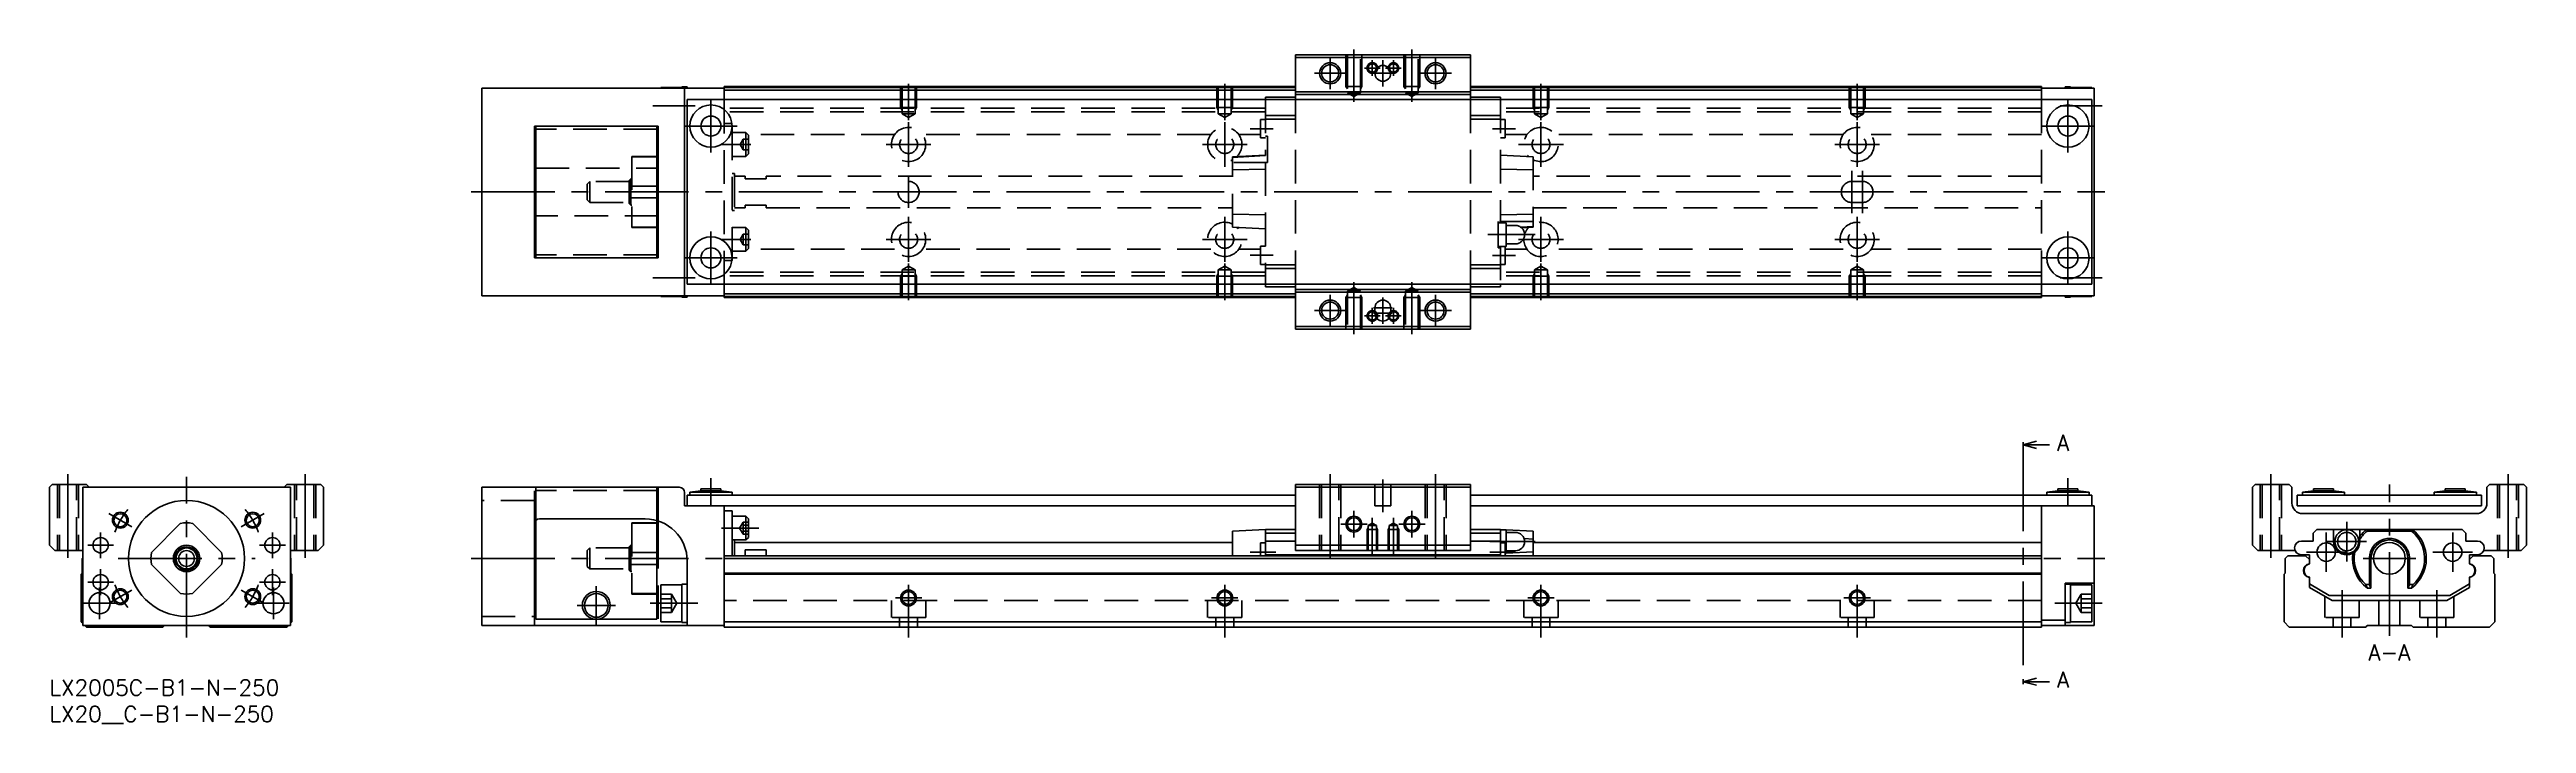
# Model space of a CAD drawing. Extents: x 0 to 470, y -8 to 120.
import ezdxf

# ---------------------------------------------------------------- set-up
doc = ezdxf.new("R2010")
doc.units = 0
doc.header["$LTSCALE"] = 0.5
doc.linetypes.add('CENTER', pattern=[50.8, 31.75, -6.35, 6.35, -6.35])
doc.linetypes.add('DASHED', pattern=[19.05, 12.7, -6.35])
doc.layers.get('0').update_dxf_attribs({"linetype": 'CONTINUOUS'})
for name, color, linetype in [('MSM_CENTER', 1, 'CENTER'), ('MSM_CONTINUOUS', 7, 'CONTINUOUS'), ('MSM_DASHED', 4, 'DASHED'), ('MSM_NARROW', 5, 'CONTINUOUS'), ('MSM_PART_NUMBER', 7, 'CONTINUOUS')]:
    doc.layers.add(name, color=color, linetype=linetype)
doc.styles.get("Standard").update_dxf_attribs({"font": 'txt.shx', "height": 1, "bigfont": 'bigfont.shx'})

# ---------------------------------------------------------------- blocks, each defined once
blk = doc.blocks.new('*U2')
at = {"layer": 'MSM_PART_NUMBER'}
blk.add_text('LX2005C-B1-N-250', height=3, dxfattribs=at).set_placement((0, -3))
blk = doc.blocks.new('*U3')
at = {"layer": 'MSM_PART_NUMBER'}
blk.add_text('LX20__C-B1-N-250', height=3, dxfattribs=at).set_placement((0, -8))

msp = doc.modelspace()

# ---------------------------------------------------------------- linework, layer by layer
for p, q in [((230.7, 110.5), (230.7, 110)), ((275.3, 110.5), (275.3, 110)), ((230.7, 75), (230.7, 74.5)), ((275.3, 75), (275.3, 74.5))]:
    msp.add_line(p, q)
at = {"layer": 'MSM_CENTER'}
for p, q in [((243, 118), (243, 112)), ((247.5, 119.5), (247.5, 109.59)), ((251, 117.5), (251, 114.5)), ((253, 112.5), (253, 117.5)), ((255, 117.5), (255, 114.5)), ((258.5, 119.5), (258.5, 109.59)), ((263, 118), (263, 112)), ((163, 113), (163, 106.09)), ((223, 113), (223, 106.09)), ((240, 115), (246, 115)), ((249.5, 116), (252.5, 116)), ((251, 115), (255, 115)), ((256.5, 116), (253.5, 116)), ((260, 115), (266, 115)), ((283, 113), (283, 106.09)), ((343, 113), (343, 106.09)), ((114.5, 108.8), (122.5, 108.8)), ((125.5, 100), (125.5, 110)), ((381.5, 108.8), (389.5, 108.8)), ((383, 100), (383, 110)), ((120.5, 105), (130.5, 105)), ((163, 97.25), (163, 105.75)), ((223, 97.25), (223, 105.75)), ((227.8, 104.5), (232.2, 104.5)), ((273.8, 104.5), (278.2, 104.5)), ((283, 97.25), (283, 105.75)), ((343, 97.25), (343, 105.75)), ((378, 105), (388, 105)), ((127.5, 101.5), (133.1, 101.5)), ((158.75, 101.5), (167.25, 101.5)), ((218.75, 101.5), (227.25, 101.5)), ((278.75, 101.5), (287.25, 101.5)), ((338.75, 101.5), (347.25, 101.5)), ((163, 89.5), (163, 95.5)), ((342, 96.5), (342, 88.5)), ((344, 96.5), (344, 88.5)), ((80, 92.5), (390, 92.5)), ((125.5, 75), (125.5, 85)), ((163, 79.25), (163, 87.75)), ((223, 79.25), (223, 87.75)), ((283, 79.25), (283, 87.75)), ((343, 79.25), (343, 87.75)), ((383, 75), (383, 85)), ((120.5, 80), (130.5, 80)), ((127.5, 83.5), (133.1, 83.5)), ((158.75, 83.5), (167.25, 83.5)), ((218.75, 83.5), (227.25, 83.5)), ((227.8, 80.5), (232.2, 80.5)), ((281.9, 84.4), (272.9, 84.4)), ((273.8, 80.45), (278.2, 80.45)), ((278.75, 83.5), (287.25, 83.5)), ((338.75, 83.5), (347.25, 83.5)), ((378, 80), (388, 80)), ((114.5, 76.2), (122.5, 76.2)), ((163, 72), (163, 78.91)), ((223, 72), (223, 78.91)), ((247.5, 65.5), (247.5, 75.41)), ((258.5, 65.5), (258.5, 75.41)), ((283, 72), (283, 78.91)), ((343, 72), (343, 78.91)), ((381.5, 76.2), (389.5, 76.2)), ((243, 67), (243, 73)), ((251, 67.5), (251, 70.5)), ((251.25, 70.5), (254.75, 70.5)), ((253, 72.5), (253, 67.5)), ((255, 67.5), (255, 70.5)), ((263, 67), (263, 73)), ((240, 70), (246, 70)), ((249.5, 69), (252.5, 69)), ((251.25, 69.5), (254.75, 69.5)), ((256.5, 69), (253.5, 69)), ((260, 70), (266, 70)), ((374.5, 44.04), (374.5, 0.13)), ((3.5, 39), (3.5, 22.5)), ((26, 8), (26, 38.5)), ((48.5, 39), (48.5, 22.5)), ((125.5, 33), (125.5, 38.2)), ((243, 39), (243, 22.5)), ((253, 38), (253, 31.8)), ((263, 39), (263, 22.5)), ((383, 33), (383, 38.2)), ((421.5, 39), (421.5, 22.5)), ((466.5, 39), (466.5, 22.5)), ((444, 8.3), (444, 37)), ((11.28, 31.5), (15.61, 29)), ((40.72, 31.5), (36.39, 29)), ((127.5, 28.75), (134.6, 28.75)), ((245, 29.5), (250, 29.5)), ((247.5, 27), (247.5, 32)), ((251, 30.7), (251, 23.5)), ((255, 30.7), (255, 23.5)), ((256, 29.5), (261, 29.5)), ((258.5, 27), (258.5, 32)), ((435.9, 22.45), (435.9, 29.95)), ((7.25, 25.5), (12.15, 25.5)), ((9.7, 23.05), (9.7, 27.95)), ((39.85, 25.5), (44.75, 25.5)), ((42.3, 23.05), (42.3, 27.95)), ((227.8, 24.2), (232.7, 24.2)), ((281.9, 26.2), (273.3, 26.2)), ((273.3, 24.2), (278.2, 24.2)), ((428.25, 24.2), (435.75, 24.2)), ((432, 20.45), (432, 27.95)), ((432.15, 26.2), (439.65, 26.2)), ((452.25, 24.2), (459.75, 24.2)), ((456, 20.45), (456, 27.95)), ((9.7, 16.05), (9.7, 20.95)), ((13, 23), (39, 23)), ((42.3, 16.05), (42.3, 20.95)), ((80, 23), (390, 23)), ((439, 23), (449, 23)), ((6.5, 14.5), (12.5, 14.5)), ((7.25, 18.5), (12.15, 18.5)), ((9.5, 11.5), (9.5, 17.5)), ((15.61, 17), (11.28, 14.5)), ((36.39, 17), (40.72, 14.5)), ((39.5, 14.5), (45.5, 14.5)), ((39.85, 18.5), (44.75, 18.5)), ((42.5, 11.5), (42.5, 17.5)), ((100.1, 14.1), (107.4, 14.1)), ((103.75, 10.45), (103.75, 17.75)), ((114, 14.5), (123, 14.5)), ((160.5, 15.5), (165.5, 15.5)), ((163, 8), (163, 18)), ((220.5, 15.5), (225.5, 15.5)), ((223, 8), (223, 18)), ((280.5, 15.5), (285.5, 15.5)), ((283, 8), (283, 18)), ((340.5, 15.5), (345.5, 15.5)), ((343, 8), (343, 18)), ((389.5, 14.5), (380.5, 14.5)), ((435, 8), (435, 17)), ((453, 8), (453, 17))]:
    msp.add_line(p, q, dxfattribs=at)
for start, end in [(140.1188, 159.8812), (20.1188, 39.8812), (200.1188, 219.8812), (320.1188, 339.8812)]:
    msp.add_arc((26, 23), 14.5, start, end, dxfattribs=at)
at = {"layer": 'MSM_CONTINUOUS'}
for p, q in [((236.4, 118.5), (269.6, 118.5)), ((236.4, 110), (236.4, 118.5)), ((236.4, 118), (269.6, 118)), ((269.6, 110), (269.6, 118.5)), ((128, 112.2), (82, 112.2)), ((82, 72.8), (82, 112.2)), ((116, 112.3), (116, 112.2)), ((120, 112.3), (116, 112.3)), ((120, 112.45), (120, 112.2)), ((121, 112.45), (120, 112.45)), ((120.5, 72.8), (120.5, 112.2)), ((121, 112.45), (121, 112.2)), ((121, 75), (121, 110)), ((387.5, 110), (121, 110)), ((128, 110), (128, 112.5)), ((236.4, 112.5), (128, 112.5)), ((236.4, 112.3), (128, 112.3)), ((236.4, 111.8), (128, 111.8)), ((236.4, 110.5), (230.7, 110.5)), ((236.4, 111.5), (269.6, 111.5)), ((236.4, 111), (269.6, 111)), ((378, 112.5), (269.6, 112.5)), ((378, 112.3), (269.6, 112.3)), ((378, 111.8), (269.6, 111.8)), ((275.3, 110.5), (269.6, 110.5)), ((378, 112.5), (378, 110)), ((388, 112.2), (378, 112.2)), ((383.5, 112.45), (382.5, 112.45)), ((382.5, 112.45), (382.5, 112.2)), ((383.5, 112.45), (383.5, 112.2)), ((387.5, 112.3), (383.5, 112.3)), ((387.5, 112.3), (387.5, 112.2)), ((387.5, 75), (387.5, 110)), ((388, 112.2), (388, 72.8)), ((92, 105), (115.5, 105)), ((92, 80), (92, 105)), ((92.25, 105), (92.25, 80)), ((115.25, 105), (115.25, 80)), ((115.5, 105), (115.5, 80)), ((115.5, 99.25), (115.25, 99.25)), ((115.5, 99.16), (115.25, 99.16)), ((92, 97), (92.25, 97)), ((115.25, 93.62), (115.5, 93.62)), ((115.5, 91.38), (115.25, 91.38)), ((92.25, 88), (92, 88)), ((115.25, 85.84), (115.5, 85.84)), ((115.25, 85.75), (115.5, 85.75)), ((115.5, 80), (92, 80)), ((128, 72.8), (82, 72.8)), ((116, 72.8), (116, 72.7)), ((116, 72.7), (120, 72.7)), ((120, 72.8), (120, 72.55)), ((120, 72.55), (121, 72.55)), ((387.5, 75), (121, 75)), ((121, 72.8), (121, 72.55)), ((128, 72.5), (128, 75)), ((236.4, 73.2), (128, 73.2)), ((236.4, 72.7), (128, 72.7)), ((236.4, 72.5), (128, 72.5)), ((230.7, 74.5), (236.4, 74.5)), ((236.4, 75), (236.4, 66.5)), ((236.4, 74), (269.6, 74)), ((236.4, 73.5), (269.6, 73.5)), ((251.5, 70.5), (251.5, 69.5)), ((254.5, 69.5), (254.5, 70.5)), ((269.6, 75), (269.6, 66.5)), ((269.6, 74.5), (275.3, 74.5)), ((378, 73.2), (269.6, 73.2)), ((378, 72.7), (269.6, 72.7)), ((378, 72.5), (269.6, 72.5)), ((378, 75), (378, 72.5)), ((388, 72.8), (378, 72.8)), ((382.5, 72.8), (382.5, 72.55)), ((382.5, 72.55), (383.5, 72.55)), ((383.5, 72.8), (383.5, 72.55)), ((383.5, 72.7), (387.5, 72.7)), ((387.5, 72.8), (387.5, 72.7)), ((236.4, 67), (269.6, 67)), ((236.4, 66.5), (269.6, 66.5)), ((374.5, 44.54), (377, 45.21)), ((374.5, 45.04), (374.5, 44.04)), ((377, 43.87), (374.5, 44.54)), ((374.5, 44.54), (379.5, 44.54)), ((0.5, 37), (0, 36.5)), ((0, 36.5), (0, 25.5)), ((7, 37), (0.5, 37)), ((6.3, 36.5), (6.3, 10.3)), ((45.7, 36.5), (6.3, 36.5)), ((7.5, 36.5), (7, 37)), ((45, 37), (44.5, 36.5)), ((51.5, 37), (45, 37)), ((45.7, 36.5), (45.7, 10.3)), ((52, 36.5), (51.5, 37)), ((52, 25.5), (52, 36.5)), ((82, 36.5), (82, 10.3)), ((119.5, 36.5), (82, 36.5)), ((120.5, 33), (120.5, 35.5)), ((236.4, 33), (120.5, 33)), ((121, 35), (121, 33)), ((236.4, 35), (121, 35)), ((123.6, 35.8), (121.5, 35.55)), ((129.5, 35.55), (121.5, 35.55)), ((121.5, 35.55), (121.5, 35)), ((123.6, 36.2), (123.6, 35.8)), ((127.4, 36.2), (123.6, 36.2)), ((127.4, 35.8), (123.6, 35.8)), ((127.4, 35.8), (127.4, 36.2)), ((129.5, 35.55), (127.4, 35.8)), ((128, 33), (128, 10)), ((129.5, 35), (129.5, 35.55)), ((236.4, 37), (269.6, 37)), ((236.4, 24.5), (236.4, 37)), ((236.4, 36.5), (269.6, 36.5)), ((269.6, 24.5), (269.6, 37)), ((387.5, 35), (269.6, 35)), ((388, 33), (269.6, 33)), ((378, 33), (378, 10)), ((381.1, 35.8), (379, 35.55)), ((379, 35.55), (379, 35)), ((387, 35.55), (379, 35.55)), ((381.1, 36.2), (381.1, 35.8)), ((384.9, 36.2), (381.1, 36.2)), ((384.9, 35.8), (381.1, 35.8)), ((384.9, 35.8), (384.9, 36.2)), ((387, 35.55), (384.9, 35.8)), ((387, 35), (387, 35.55)), ((387.5, 33), (387.5, 35)), ((388, 33), (388, 10.3)), ((418, 36.5), (418.5, 37)), ((418, 25.5), (418, 36.5)), ((418.5, 37), (425, 37)), ((425, 37), (425.5, 36.5)), ((425.5, 36.5), (425.5, 33.5)), ((426.5, 35), (461.5, 35)), ((426.5, 35), (426.5, 33)), ((461.5, 33), (426.5, 33)), ((429.6, 35.8), (427.5, 35.55)), ((435.5, 35.55), (427.5, 35.55)), ((427.5, 35.55), (427.5, 35)), ((433.4, 36.2), (429.6, 36.2)), ((429.6, 36.2), (429.6, 35.8)), ((433.4, 35.8), (429.6, 35.8)), ((433.4, 35.8), (433.4, 36.2)), ((435.5, 35.55), (433.4, 35.8)), ((435.5, 35), (435.5, 35.55)), ((454.6, 35.8), (452.5, 35.55)), ((460.5, 35.55), (452.5, 35.55)), ((452.5, 35.55), (452.5, 35)), ((458.4, 36.2), (454.6, 36.2)), ((454.6, 36.2), (454.6, 35.8)), ((458.4, 35.8), (454.6, 35.8)), ((458.4, 35.8), (458.4, 36.2)), ((460.5, 35.55), (458.4, 35.8)), ((460.5, 35), (460.5, 35.55)), ((461.5, 35), (461.5, 33)), ((462.5, 36.5), (463, 37)), ((462.5, 33.5), (462.5, 36.5)), ((463, 37), (469.5, 37)), ((469.5, 37), (470, 36.5)), ((470, 36.5), (470, 25.5)), ((24.88, 29.66), (19.34, 24.12)), ((32.66, 24.12), (27.12, 29.66)), ((92, 29.5), (92, 10.3)), ((92.25, 30.16), (92.25, 11.5)), ((113, 30.5), (93, 30.5)), ((115.25, 30.18), (115.25, 11.5)), ((115.5, 29.75), (115.25, 29.75)), ((115.5, 29.66), (115.25, 29.66)), ((115.5, 30.1), (115.5, 27.42)), ((129.5, 32), (128, 32)), ((129.5, 23.5), (129.5, 32)), ((132.1, 31), (129.5, 31)), ((132.6, 30.5), (132.1, 31)), ((132.1, 31), (132.1, 26.5)), ((132.6, 30.5), (132.6, 27)), ((224.5, 28.2), (230.7, 28.5)), ((230.7, 28.5), (236.4, 28.5)), ((230.7, 28.5), (230.7, 23.5)), ((269.6, 28.5), (275.3, 28.5)), ((275.3, 28.5), (276.32, 28.45)), ((275.3, 28.5), (275.3, 23.5)), ((276.4, 28.45), (275.3, 28.45)), ((276.4, 28.45), (281.5, 28.2)), ((276.4, 23.95), (276.4, 28.45)), ((427.5, 31.5), (460.5, 31.5)), ((430.21, 28.5), (429.5, 27.79)), ((457.79, 28.5), (430.21, 28.5)), ((433.4, 26.2), (433.4, 28.5)), ((438.4, 28.5), (438.4, 26.2)), ((439.67, 28.5), (439.81, 28.2)), ((448.19, 28.2), (448.33, 28.5)), ((458.5, 27.79), (457.79, 28.5)), ((0, 25.5), (1, 24.5)), ((1, 24.5), (6.3, 24.5)), ((45.7, 24.5), (51, 24.5)), ((51, 24.5), (52, 25.5)), ((92, 27.42), (92.25, 27.42)), ((115.25, 27.42), (115.5, 27.42)), ((378, 23.5), (128, 23.5)), ((129.5, 26.5), (132.1, 26.5)), ((130, 26.5), (130, 23.5)), ((224.5, 26), (130, 26)), ((132, 24.66), (136, 24.66)), ((132, 24.66), (132, 23.5)), ((132.1, 26.5), (132.6, 27)), ((136, 24.66), (136, 23.5)), ((224.5, 23.5), (224.5, 28.2)), ((230.7, 25.95), (229.8, 25.95)), ((229.8, 25.95), (229.8, 23.5)), ((230.7, 27.79), (236.4, 27.79)), ((230.7, 26.3), (236.4, 26.3)), ((230.7, 23.7), (275.3, 23.7)), ((236.4, 25.5), (269.6, 25.5)), ((236.4, 24.5), (269.6, 24.5)), ((269.6, 27.79), (275.3, 27.79)), ((269.6, 26.3), (275.3, 26.3)), ((276.2, 25.95), (275.3, 25.95)), ((276.2, 25.95), (276.2, 23.5)), ((276.2, 23.95), (276.4, 23.95)), ((278.15, 27.95), (276.4, 27.95)), ((276.4, 24.45), (278.15, 24.45)), ((276.4, 24.03), (281.5, 24.23)), ((281.5, 26.63), (279.8, 26.79)), ((281.5, 28.2), (281.5, 23.5)), ((378, 26), (281.5, 26)), ((419, 24.5), (418, 25.5)), ((426.1, 24.5), (419, 24.5)), ((424.2, 23), (424.7, 23.5)), ((424.7, 23.5), (428.1, 23.5)), ((429.5, 26.3), (427.3, 26.3)), ((427.3, 23.7), (428.8, 23.7)), ((428.1, 23.5), (428.8, 22.8)), ((428.8, 23.7), (428.8, 21.96)), ((429.5, 27.79), (429.5, 26.3)), ((448.19, 28.2), (439.81, 28.2)), ((458.5, 26.3), (458.5, 27.79)), ((460.7, 26.3), (458.5, 26.3)), ((459.2, 23.7), (460.7, 23.7)), ((459.2, 21.96), (459.2, 23.7)), ((459.2, 22.8), (459.9, 23.5)), ((459.9, 23.5), (463.3, 23.5)), ((469, 24.5), (461.9, 24.5)), ((463.3, 23.5), (463.8, 23)), ((470, 25.5), (469, 24.5)), ((6, 20), (6.2, 20.2)), ((6, 11), (6, 20)), ((6.2, 23), (6.3, 23.1)), ((6.2, 20.2), (6.2, 23)), ((19.34, 21.88), (24.88, 16.34)), ((27.12, 16.34), (32.66, 21.88)), ((45.7, 23.1), (45.8, 23)), ((45.8, 23), (45.8, 20.2)), ((45.8, 20.2), (46, 20)), ((46, 20), (46, 11)), ((121, 10.3), (121, 22.5)), ((378, 23), (128, 23)), ((378, 20.2), (128, 20.2)), ((378, 20), (128, 20)), ((424, 20), (424.2, 20.2)), ((424, 11), (424, 20)), ((424.2, 20.2), (424.2, 23)), ((428.8, 19.44), (428.8, 17.5)), ((440.21, 22.68), (440.21, 18.04)), ((440.5, 23), (440.5, 17.38)), ((447.5, 23), (447.5, 17.38)), ((447.79, 18.04), (447.79, 22.68)), ((459.2, 17.5), (459.2, 19.44)), ((463.8, 23), (463.8, 20.2)), ((463.8, 20.2), (464, 20)), ((464, 20), (464, 11)), ((120, 18), (116, 18)), ((116, 18), (116, 11)), ((121, 18.15), (120, 18.15)), ((120, 18.15), (120, 10.85)), ((388, 18.3), (382.5, 18.3)), ((382.5, 18.3), (382.5, 10.3)), ((383.5, 18.15), (382.5, 18.15)), ((383.5, 18.15), (383.5, 10.85)), ((387.5, 18), (383.5, 18)), ((387.5, 18), (387.5, 11)), ((428.8, 18.16), (432.54, 16)), ((428.8, 17.5), (433.13, 15)), ((432.54, 16), (455.46, 16)), ((433.13, 15), (454.87, 15)), ((440.21, 18.04), (439.53, 18.04)), ((440.5, 17.38), (439.83, 17.38)), ((440.21, 18.04), (440.5, 17.38)), ((447.5, 17.38), (447.79, 18.04)), ((448.17, 17.38), (447.5, 17.38)), ((448.47, 18.04), (447.79, 18.04)), ((454.87, 15), (459.2, 17.5)), ((455.46, 16), (459.2, 18.16)), ((6.3, 10.7), (6, 11)), ((45.7, 10.3), (6.3, 10.3)), ((7, 10), (6.7, 10.3)), ((21.5, 10), (7, 10)), ((21.8, 10.3), (21.5, 10)), ((30.5, 10), (30.2, 10.3)), ((45, 10), (30.5, 10)), ((45.3, 10.3), (45, 10)), ((46, 11), (45.7, 10.7)), ((82, 10.3), (128, 10.3)), ((103.24, 11.5), (92.25, 11.5)), ((115.25, 11.5), (104.26, 11.5)), ((116, 11), (120, 11)), ((120, 10.85), (121, 10.85)), ((378, 11), (128, 11)), ((378, 10), (128, 10)), ((382.5, 11.3), (378, 11.3)), ((388, 10.3), (378, 10.3)), ((382.5, 10.85), (383.5, 10.85)), ((383.5, 11), (387.5, 11)), ((425, 10), (424, 11)), ((439.5, 10), (425, 10)), ((439.8, 10.3), (439.5, 10)), ((448.2, 10.3), (439.8, 10.3)), ((448.5, 10), (448.2, 10.3)), ((463, 10), (448.5, 10)), ((464, 11), (463, 10)), ((374.5, -0.37), (377, 0.3)), ((374.5, 0.13), (374.5, -0.87)), ((377, -1.04), (374.5, -0.37)), ((374.5, -0.37), (379.5, -0.37))]:
    msp.add_line(p, q, dxfattribs=at)
for centre, radius in [((243, 115), 1.62), ((253, 115), 1.5), ((263, 115), 1.62), ((125.5, 105), 4), ((383, 105), 4), ((125.5, 105), 1.9), ((383, 105), 1.9), ((125.5, 80), 4), ((125.5, 80), 1.9), ((383, 80), 4), ((383, 80), 1.9), ((243, 70), 1.62), ((263, 70), 1.62), ((26, 23), 11), ((13.44, 30.25), 1.23), ((38.56, 30.25), 1.23), ((247.5, 29.5), 1.23), ((258.5, 29.5), 1.23), ((435.9, 26.2), 2.25), ((9.7, 25.5), 1.45), ((26, 23), 2.5), ((26, 23), 2.2), ((26, 23), 2), ((26, 23), 1.5), ((42.3, 25.5), 1.45), ((432, 24.2), 1.75), ((435.9, 26.2), 1.75), ((444, 23), 3), ((456, 24.2), 1.75), ((9.7, 18.5), 1.45), ((42.3, 18.5), 1.45), ((9.5, 14.5), 2), ((13.44, 15.75), 1.23), ((38.56, 15.75), 1.23), ((42.5, 14.5), 2), ((103.75, 14.1), 2.65), ((103.75, 14.1), 2.25), ((163, 15.5), 1.23), ((223, 15.5), 1.23), ((283, 15.5), 1.23), ((343, 15.5), 1.23)]:
    msp.add_circle(centre, radius, dxfattribs=at)
for centre, radius, start, end in [((253, 70.5), 1.5, 0, 180), ((253, 69.5), 1.5, 180, 0), ((119.5, 35.5), 1, 0, 90), ((427.5, 33.5), 2, 180, 270), ((460.5, 33.5), 2, 270, 0), ((26, 23), 6.75, 80.4309, 99.5691), ((93, 29.5), 1, 90, 180), ((113, 22.5), 8, 0, 90), ((444, 23), 7, 128.2132, 143.1301), ((444, 23), 7, 306.5962, 51.7868), ((26, 23), 6.75, 170.4309, 189.5691), ((26, 23), 6.75, 350.4309, 9.5691), ((278.15, 26.2), 1.75, 270, 90), ((427.3, 25), 1.3, 90, 270), ((435.9, 26.2), 2.5, 180, 0), ((444, 23), 7, 171.8617, 233.4038), ((444, 23), 6.68, 169.3812, 227.9598), ((444, 23), 6.68, 128.8735, 147.0286), ((444, 23), 3.8, 355.1074, 184.8926), ((444, 23), 3.5, 0, 180), ((444, 23), 6.68, 312.0402, 51.1265), ((460.7, 25), 1.3, 270, 90), ((429, 20.7), 1.32, 98.7147, 261.2853), ((429.1, 20.7), 1.3, 103.3424, 256.6576), ((459, 20.7), 1.32, 278.7147, 81.2853), ((458.9, 20.7), 1.3, 283.3424, 76.6576), ((26, 23), 6.75, 260.4309, 279.5691), ((445.07, 20.13), 5.92, 200.6125, 207.6426), ((437.81, 22.42), 11.52, 334.0671, 337.6778)]:
    msp.add_arc(centre, radius, start, end, dxfattribs=at)
at = {"layer": 'MSM_DASHED'}
for p, q in [((246, 118.5), (246, 112.5)), ((246.27, 118.5), (246.27, 111.3)), ((248.73, 111.3), (248.73, 118.5)), ((249, 118.5), (249, 112.5)), ((257, 118.5), (257, 112.5)), ((257.27, 118.5), (257.27, 111.3)), ((259.73, 111.3), (259.73, 118.5)), ((260, 118.5), (260, 112.5)), ((128, 75), (128, 110)), ((230.7, 108.4), (128, 108.4)), ((161.5, 112.5), (161.5, 108.5)), ((164.5, 108.5), (161.5, 108.5)), ((161.5, 108.5), (161.77, 108.03)), ((161.77, 107.3), (161.77, 112.5)), ((164.23, 112.5), (164.23, 107.3)), ((164.5, 108.5), (164.23, 108.03)), ((164.5, 112.5), (164.5, 108.5)), ((221.5, 112.5), (221.5, 108.5)), ((224.5, 108.5), (221.5, 108.5)), ((221.5, 108.5), (221.77, 108.03)), ((221.77, 107.3), (221.77, 112.5)), ((224.23, 112.5), (224.23, 107.3)), ((224.5, 108.5), (224.23, 108.03)), ((224.5, 112.5), (224.5, 108.5)), ((230.7, 110), (230.7, 99.43)), ((236.4, 110), (236.4, 75)), ((249, 112.5), (246, 112.5)), ((246, 112.5), (246.27, 112.03)), ((246.27, 111.3), (247.5, 110.59)), ((248.73, 111.3), (246.27, 111.3)), ((247.5, 110.59), (248.73, 111.3)), ((249, 112.5), (248.73, 112.03)), ((260, 112.5), (257, 112.5)), ((257, 112.5), (257.27, 112.03)), ((257.27, 111.3), (258.5, 110.59)), ((259.73, 111.3), (257.27, 111.3)), ((258.5, 110.59), (259.73, 111.3)), ((260, 112.5), (259.73, 112.03)), ((269.6, 110), (269.6, 75)), ((275.3, 110), (275.3, 86.9)), ((378, 108.4), (275.3, 108.4)), ((281.5, 112.5), (281.5, 108.5)), ((281.5, 108.5), (281.77, 108.03)), ((284.5, 108.5), (281.5, 108.5)), ((281.77, 107.3), (281.77, 112.5)), ((284.23, 112.5), (284.23, 107.3)), ((284.5, 108.5), (284.23, 108.03)), ((284.5, 112.5), (284.5, 108.5)), ((341.5, 112.5), (341.5, 108.5)), ((341.5, 108.5), (341.77, 108.03)), ((344.5, 108.5), (341.5, 108.5)), ((341.77, 107.3), (341.77, 112.5)), ((344.23, 112.5), (344.23, 107.3)), ((344.5, 108.5), (344.23, 108.03)), ((344.5, 112.5), (344.5, 108.5)), ((378, 110), (378, 75)), ((115.25, 104.4), (92.25, 104.4)), ((230.7, 107.7), (128, 107.7)), ((129.5, 105.5), (128, 105.5)), ((129.5, 79.5), (129.5, 105.5)), ((132.1, 103.75), (129.5, 103.75)), ((132.1, 103.75), (132.1, 99.25)), ((132.6, 103.25), (132.1, 103.75)), ((164.23, 107.3), (161.77, 107.3)), ((163, 106.59), (161.77, 107.3)), ((164.23, 107.3), (163, 106.59)), ((224.23, 107.3), (221.77, 107.3)), ((223, 106.59), (221.77, 107.3)), ((224.23, 107.3), (223, 106.59)), ((229.8, 106.25), (229.8, 102.75)), ((230.7, 106.25), (229.8, 106.25)), ((230.7, 107), (236.4, 107)), ((230.7, 106.29), (236.4, 106.29)), ((269.6, 107), (275.3, 107)), ((269.6, 106.29), (275.3, 106.29)), ((378, 107.7), (275.3, 107.7)), ((276.2, 106.25), (275.3, 106.25)), ((276.2, 106.25), (276.2, 102.75)), ((284.23, 107.3), (281.77, 107.3)), ((283, 106.59), (281.77, 107.3)), ((284.23, 107.3), (283, 106.59)), ((344.23, 107.3), (341.77, 107.3)), ((343, 106.59), (341.77, 107.3)), ((344.23, 107.3), (343, 106.59)), ((110.5, 99.25), (110.5, 85.75)), ((115.25, 99.25), (110.5, 99.25)), ((115.25, 99.16), (110.5, 99.16)), ((129.5, 99.25), (132.1, 99.25)), ((131.6, 102.5), (131.02, 101.5)), ((131.6, 100.5), (131.02, 101.5)), ((131.6, 102.5), (131.6, 100.5)), ((131.6, 102.5), (132.6, 102.5)), ((131.6, 101.5), (132.6, 101.5)), ((131.6, 100.5), (132.6, 100.5)), ((132.1, 99.25), (132.6, 99.75)), ((160.34, 103.37), (132.48, 103.37)), ((132.6, 103.25), (132.6, 99.75)), ((220.34, 103.37), (165.66, 103.37)), ((230.7, 99.5), (224.5, 99.18)), ((230.7, 99.43), (224.5, 99.06)), ((224.5, 85.82), (224.5, 99.18)), ((229.8, 103.37), (225.66, 103.37)), ((229.8, 102.75), (230.7, 102.75)), ((231.1, 103.1), (230.7, 103.1)), ((231.1, 103.1), (231.1, 98.1)), ((275.3, 102.75), (276.2, 102.75)), ((281.5, 99.18), (275.3, 99.5)), ((280.34, 103.37), (276.2, 103.37)), ((281.5, 99.18), (281.5, 85.82)), ((340.34, 103.37), (285.66, 103.37)), ((378, 103.37), (345.66, 103.37)), ((92.25, 97), (115.5, 97)), ((102.5, 94.5), (102, 94)), ((102, 94), (102, 91)), ((110, 94.5), (102.5, 94.5)), ((102.5, 94.5), (102.5, 90.5)), ((110.3, 95), (110, 94.7)), ((110, 94.7), (110, 90.3)), ((110.5, 95), (110.3, 95)), ((110.3, 95), (110.3, 90)), ((130, 96), (129.5, 96)), ((130, 96), (130, 89)), ((132, 95.5), (130, 95.5)), ((132, 95.5), (132, 95)), ((136, 95), (132, 95)), ((136, 95.5), (136, 95)), ((224.5, 95.5), (136, 95.5)), ((231.1, 98.1), (224.5, 98.1)), ((230.7, 96.83), (224.5, 96.69)), ((230.7, 98.1), (230.7, 75)), ((281.5, 96.69), (275.3, 96.83)), ((378, 95.5), (281.5, 95.5)), ((344, 94.5), (342, 94.5)), ((102, 91), (102.5, 90.5)), ((102.5, 90.5), (110, 90.5)), ((110, 90.3), (110.3, 90)), ((110.3, 90), (110.5, 90)), ((110.5, 93.62), (115.25, 93.62)), ((115.25, 91.38), (110.5, 91.38)), ((130, 89.5), (132, 89.5)), ((132, 90), (136, 90)), ((132, 90), (132, 89.5)), ((136, 90), (136, 89.5)), ((136, 89.5), (224.5, 89.5)), ((281.5, 89.5), (378, 89.5)), ((342, 90.5), (344, 90.5)), ((115.5, 88), (92.25, 88)), ((110.5, 85.84), (115.25, 85.84)), ((110.5, 85.75), (115.25, 85.75)), ((129.5, 89), (130, 89)), ((132.1, 85.75), (129.5, 85.75)), ((132.6, 85.25), (132.1, 85.75)), ((132.1, 85.75), (132.1, 81.25)), ((132.6, 85.25), (132.6, 81.75)), ((224.5, 88.31), (230.7, 88.17)), ((224.5, 85.82), (230.7, 85.5)), ((281.5, 86.9), (274.9, 86.9)), ((274.9, 86.9), (274.9, 81.9)), ((276.4, 86.65), (274.9, 86.65)), ((275.3, 88.17), (281.5, 88.31)), ((276.4, 82.15), (276.4, 86.65)), ((278.15, 86.15), (276.4, 86.15)), ((279.2, 85.8), (281.5, 85.94)), ((279.31, 85.71), (281.5, 85.82)), ((115.25, 80.6), (92.25, 80.6)), ((129.5, 81.25), (132.1, 81.25)), ((131.6, 84.5), (131.02, 83.5)), ((131.6, 82.5), (131.02, 83.5)), ((131.6, 84.5), (132.6, 84.5)), ((131.6, 84.5), (131.6, 82.5)), ((131.6, 83.5), (132.6, 83.5)), ((131.6, 82.5), (132.6, 82.5)), ((132.1, 81.25), (132.6, 81.75)), ((160.34, 81.63), (132.48, 81.63)), ((220.34, 81.63), (165.66, 81.63)), ((229.8, 81.63), (225.66, 81.63)), ((229.8, 82.25), (229.8, 78.75)), ((230.7, 82.25), (229.8, 82.25)), ((274.9, 82.15), (276.4, 82.15)), ((275.3, 81.9), (274.9, 81.9)), ((275.3, 82.15), (275.3, 75)), ((276.2, 82.15), (276.2, 78.75)), ((280.34, 81.63), (276.2, 81.63)), ((276.4, 82.65), (278.15, 82.65)), ((340.34, 81.63), (285.66, 81.63)), ((378, 81.63), (345.66, 81.63)), ((129.5, 79.5), (128, 79.5)), ((230.7, 77.3), (128, 77.3)), ((230.7, 76.6), (128, 76.6)), ((161.5, 76.5), (161.77, 76.97)), ((164.5, 76.5), (161.5, 76.5)), ((161.5, 72.5), (161.5, 76.5)), ((163, 78.41), (161.77, 77.7)), ((161.77, 77.7), (161.77, 72.5)), ((164.23, 77.7), (161.77, 77.7)), ((164.23, 77.7), (163, 78.41)), ((164.23, 72.5), (164.23, 77.7)), ((164.5, 76.5), (164.23, 76.97)), ((164.5, 72.5), (164.5, 76.5)), ((221.5, 76.5), (221.77, 76.97)), ((224.5, 76.5), (221.5, 76.5)), ((221.5, 72.5), (221.5, 76.5)), ((223, 78.41), (221.77, 77.7)), ((221.77, 77.7), (221.77, 72.5)), ((224.23, 77.7), (221.77, 77.7)), ((224.23, 77.7), (223, 78.41)), ((224.23, 72.5), (224.23, 77.7)), ((224.5, 76.5), (224.23, 76.97)), ((224.5, 72.5), (224.5, 76.5)), ((229.8, 78.75), (230.7, 78.75)), ((230.7, 78.71), (236.4, 78.71)), ((230.7, 78), (236.4, 78)), ((269.6, 78.71), (275.3, 78.71)), ((269.6, 78), (275.3, 78)), ((275.3, 78.75), (276.2, 78.75)), ((378, 77.3), (275.3, 77.3)), ((378, 76.6), (275.3, 76.6)), ((281.5, 76.5), (281.77, 76.97)), ((284.5, 76.5), (281.5, 76.5)), ((281.5, 72.5), (281.5, 76.5)), ((283, 78.41), (281.77, 77.7)), ((284.23, 77.7), (281.77, 77.7)), ((281.77, 77.7), (281.77, 72.5)), ((284.23, 77.7), (283, 78.41)), ((284.23, 72.5), (284.23, 77.7)), ((284.5, 76.5), (284.23, 76.97)), ((284.5, 72.5), (284.5, 76.5)), ((341.5, 76.5), (341.77, 76.97)), ((344.5, 76.5), (341.5, 76.5)), ((341.5, 72.5), (341.5, 76.5)), ((343, 78.41), (341.77, 77.7)), ((344.23, 77.7), (341.77, 77.7)), ((341.77, 77.7), (341.77, 72.5)), ((344.23, 77.7), (343, 78.41)), ((344.23, 72.5), (344.23, 77.7)), ((344.5, 76.5), (344.23, 76.97)), ((344.5, 72.5), (344.5, 76.5)), ((246, 72.5), (246.27, 72.97)), ((249, 72.5), (246, 72.5)), ((246, 66.5), (246, 72.5)), ((247.5, 74.41), (246.27, 73.7)), ((248.73, 73.7), (246.27, 73.7)), ((246.27, 73.7), (246.27, 66.5)), ((248.73, 73.7), (247.5, 74.41)), ((248.73, 66.5), (248.73, 73.7)), ((249, 72.5), (248.73, 72.97)), ((249, 66.5), (249, 72.5)), ((257, 72.5), (257.27, 72.97)), ((260, 72.5), (257, 72.5)), ((257, 66.5), (257, 72.5)), ((258.5, 74.41), (257.27, 73.7)), ((259.73, 73.7), (257.27, 73.7)), ((257.27, 73.7), (257.27, 66.5)), ((259.73, 73.7), (258.5, 74.41)), ((259.73, 66.5), (259.73, 73.7)), ((260, 72.5), (259.73, 72.97)), ((260, 66.5), (260, 72.5)), ((1.5, 37), (1.5, 24.5)), ((1.88, 37), (1.88, 24.5)), ((5.12, 24.5), (5.12, 37)), ((5.5, 37), (5.5, 24.5)), ((46.5, 37), (46.5, 24.5)), ((46.88, 24.5), (46.88, 37)), ((50.12, 37), (50.12, 24.5)), ((50.5, 37), (50.5, 24.5)), ((92, 34), (82, 34)), ((92, 29.5), (92, 36.5)), ((92.25, 36.5), (92.25, 30.16)), ((115.25, 35.9), (92.25, 35.9)), ((115.25, 36.5), (115.25, 30.18)), ((115.5, 30.1), (115.5, 36.5)), ((241, 37), (241, 24.5)), ((241.38, 37), (241.38, 24.5)), ((244.62, 24.5), (244.62, 37)), ((245, 37), (245, 24.5)), ((251.5, 33), (251.5, 37)), ((251.5, 33), (254.5, 33)), ((254.5, 33), (254.5, 37)), ((261, 37), (261, 24.5)), ((261.38, 37), (261.38, 24.5)), ((264.62, 24.5), (264.62, 37)), ((265, 37), (265, 24.5)), ((419.5, 37), (419.5, 24.5)), ((419.88, 37), (419.88, 24.5)), ((423.12, 24.5), (423.12, 37)), ((423.5, 37), (423.5, 24.5)), ((464.5, 37), (464.5, 24.5)), ((464.88, 37), (464.88, 24.5)), ((468.12, 24.5), (468.12, 37)), ((468.5, 37), (468.5, 24.5)), ((115.25, 29.75), (110.5, 29.75)), ((110.5, 29.75), (110.5, 16.25)), ((115.25, 29.66), (110.5, 29.66)), ((131.6, 29.9), (130.93, 28.75)), ((131.6, 27.6), (130.93, 28.75)), ((131.6, 29.9), (131.6, 27.6)), ((131.6, 29.9), (132.6, 29.9)), ((131.6, 29.33), (132.6, 29.33)), ((250, 28.5), (250.22, 28.87)), ((250, 24.5), (250, 28.5)), ((250, 28.5), (252, 28.5)), ((251, 29.7), (250.22, 29.25)), ((250.22, 29.25), (250.22, 24.5)), ((251.78, 29.25), (250.22, 29.25)), ((251.78, 29.25), (251, 29.7)), ((251.78, 24.5), (251.78, 29.25)), ((252, 28.5), (251.78, 28.87)), ((252, 24.5), (252, 28.5)), ((254, 28.5), (254.22, 28.87)), ((254, 24.5), (254, 28.5)), ((254, 28.5), (256, 28.5)), ((255, 29.7), (254.22, 29.25)), ((254.22, 29.25), (254.22, 24.5)), ((255.78, 29.25), (254.22, 29.25)), ((255.78, 29.25), (255, 29.7)), ((255.78, 24.5), (255.78, 29.25)), ((256, 28.5), (255.78, 28.87)), ((256, 24.5), (256, 28.5)), ((102.5, 25), (102, 24.5)), ((102, 24.5), (102, 21.5)), ((110, 25), (102.5, 25)), ((102.5, 25), (102.5, 21)), ((110.3, 25.5), (110, 25.2)), ((110, 25.2), (110, 20.8)), ((110.5, 25.5), (110.3, 25.5)), ((110.3, 25.5), (110.3, 20.5)), ((110.5, 24.12), (115.5, 24.12)), ((115.5, 27.42), (115.5, 10.3)), ((131.6, 28.17), (132.6, 28.17)), ((131.6, 27.6), (132.6, 27.6)), ((102, 21.5), (102.5, 21)), ((102.5, 21), (110, 21)), ((110, 20.8), (110.3, 20.5)), ((110.3, 20.5), (110.5, 20.5)), ((115.5, 21.88), (110.5, 21.88)), ((110.5, 16.34), (115.5, 16.34)), ((110.5, 16.25), (115.5, 16.25)), ((118, 16.23), (116, 16.23)), ((118, 15.37), (116, 15.37)), ((118, 12.77), (118, 16.23)), ((118, 16.23), (119, 14.5)), ((118, 12.77), (119, 14.5)), ((378, 15), (128, 15)), ((159.75, 15), (159.75, 11.8)), ((166.25, 11.8), (166.25, 15)), ((219.75, 15), (219.75, 11.8)), ((226.25, 11.8), (226.25, 15)), ((279.75, 15), (279.75, 11.8)), ((286.25, 11.8), (286.25, 15)), ((339.75, 15), (339.75, 11.8)), ((346.25, 11.8), (346.25, 15)), ((385.5, 16.23), (384.5, 14.5)), ((385.5, 12.77), (384.5, 14.5)), ((385.5, 16.23), (385.5, 12.77)), ((385.5, 16.23), (387.5, 16.23)), ((385.5, 15.37), (387.5, 15.37)), ((431.75, 15.8), (431.75, 11.8)), ((438.25, 11.8), (438.25, 15)), ((442, 15), (442, 10.3)), ((446, 15), (446, 10.3)), ((449.75, 15), (449.75, 11.8)), ((456.25, 11.8), (456.25, 15.8)), ((82, 12), (92, 12)), ((104.26, 11.5), (103.24, 11.5)), ((118, 13.63), (116, 13.63)), ((118, 12.77), (116, 12.77)), ((166.25, 11.8), (159.75, 11.8)), ((161.3, 11.8), (161.3, 10)), ((164.7, 10), (164.7, 11.8)), ((226.25, 11.8), (219.75, 11.8)), ((221.3, 11.8), (221.3, 10)), ((224.7, 10), (224.7, 11.8)), ((286.25, 11.8), (279.75, 11.8)), ((281.3, 11.8), (281.3, 10)), ((284.7, 10), (284.7, 11.8)), ((346.25, 11.8), (339.75, 11.8)), ((341.3, 11.8), (341.3, 10)), ((344.7, 10), (344.7, 11.8)), ((385.5, 13.63), (387.5, 13.63)), ((385.5, 12.77), (387.5, 12.77)), ((438.25, 11.8), (431.75, 11.8)), ((433.3, 11.8), (433.3, 10)), ((436.7, 10), (436.7, 11.8)), ((456.25, 11.8), (449.75, 11.8)), ((451.3, 11.8), (451.3, 10)), ((454.7, 10), (454.7, 11.8))]:
    msp.add_line(p, q, dxfattribs=at)
for centre, radius in [((251, 116), 1), ((251, 116), 0.784), ((255, 116), 1), ((255, 116), 0.784), ((163, 101.5), 3.25), ((343, 101.5), 3.25), ((163, 101.5), 1.7), ((223, 101.5), 1.7), ((283, 101.5), 1.7), ((343, 101.5), 1.7), ((163, 92.5), 2), ((163, 83.5), 3.25), ((163, 83.5), 1.7), ((223, 83.5), 1.7), ((283, 83.5), 1.7), ((343, 83.5), 3.25), ((343, 83.5), 1.7), ((251, 69), 1), ((251, 69), 0.784), ((255, 69), 1), ((255, 69), 0.784)]:
    msp.add_circle(centre, radius, dxfattribs=at)
for centre, radius, start, end in [((223, 101.5), 3.25, 315.393, 297.4864), ((283, 101.5), 3.25, 242.5136, 224.607), ((342, 92.5), 2, 90, 270), ((344, 92.5), 2, 270, 90), ((223, 83.5), 3.25, 62.5136, 44.607), ((278.15, 84.4), 1.75, 270, 90), ((283, 83.5), 3.25, 176.3645, 117.4864), ((283, 83.5), 3.25, 135.393, 162.6102)]:
    msp.add_arc(centre, radius, start, end, dxfattribs=at)
at = {"layer": 'MSM_NARROW'}
for centre, radius in [((243, 115), 2), ((263, 115), 2), ((243, 70), 2), ((263, 70), 2), ((13.44, 30.25), 1.5), ((38.56, 30.25), 1.5), ((247.5, 29.5), 1.5), ((258.5, 29.5), 1.5), ((13.44, 15.75), 1.5), ((38.56, 15.75), 1.5), ((163, 15.5), 1.5), ((223, 15.5), 1.5), ((283, 15.5), 1.5), ((343, 15.5), 1.5)]:
    msp.add_circle(centre, radius, dxfattribs=at)

# ---------------------------------------------------------------- block references
at = {"layer": 'MSM_CONTINUOUS'}
for name in ['*U2', '*U3']:
    msp.add_blockref(name, (0, 0), dxfattribs=at)

# ---------------------------------------------------------------- texts
at = {"layer": 'MSM_PART_NUMBER'}
for s, p in [('A', (380.92, 43.41)), ('A-A', (440.01, 3.66)), ('A', (380.92, -1.5))]:
    msp.add_text(s, height=3, dxfattribs=at).set_placement(p)

doc.saveas('drawing.dxf')
